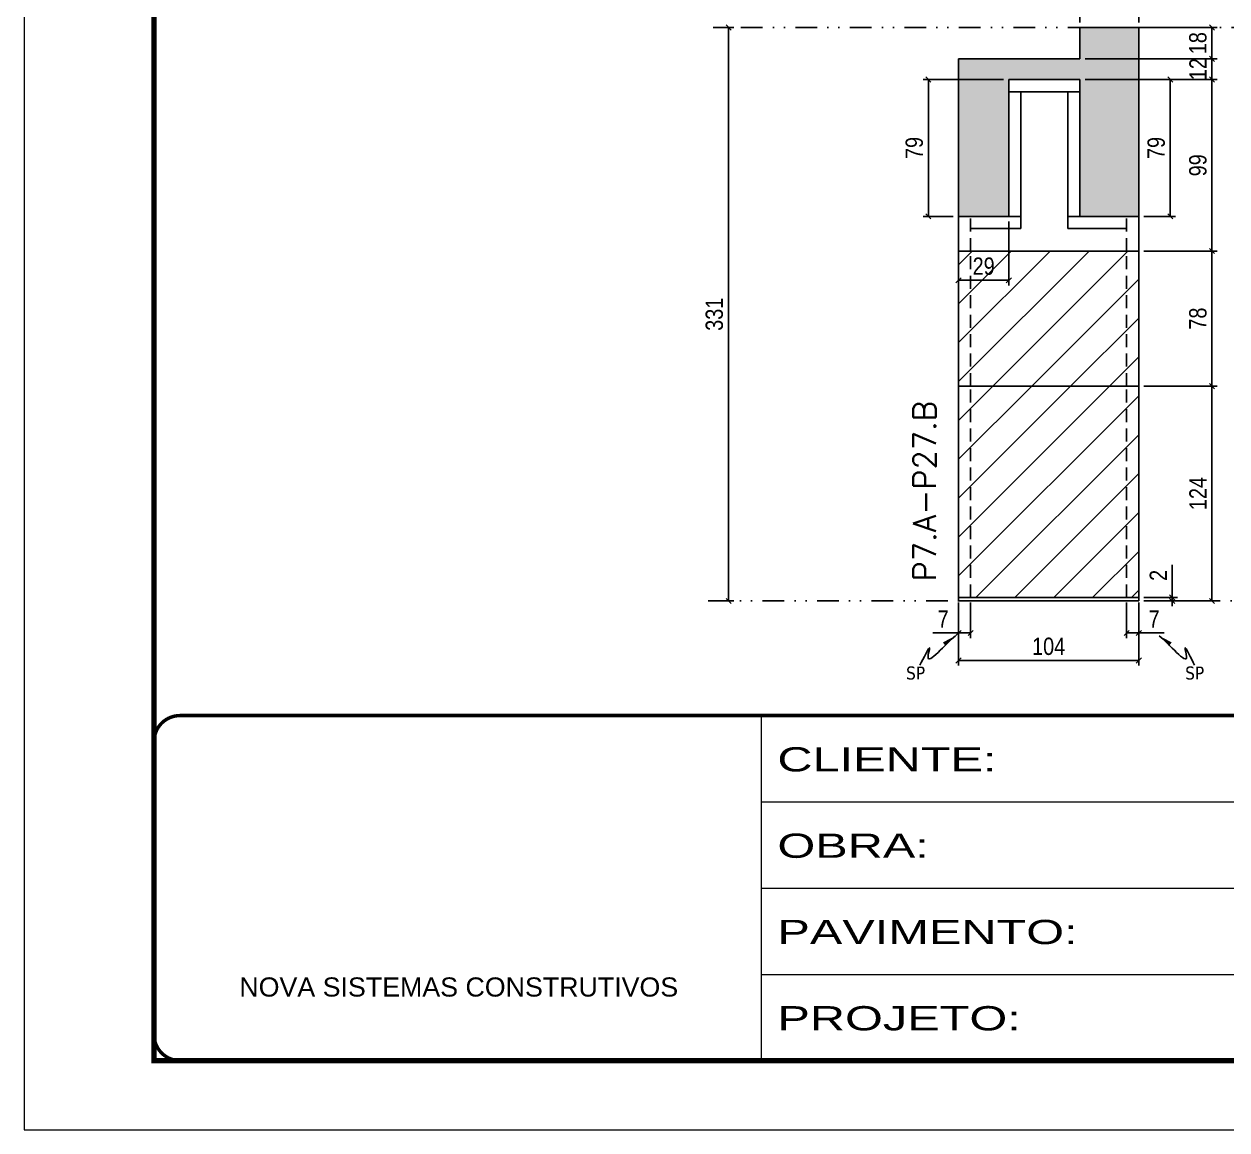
# Model space of a CAD drawing. Extents: x 808 to 7089, y -98 to 17032.
# Drawn here: x 808 to 1502, y 13685 to 14324 of the extents above; entities that cross this region are included whole.
import ezdxf

# ---------------------------------------------------------------- set-up
doc = ezdxf.new("R2010")
doc.units = 0
for name, pattern in [('CONTINUO', [0]), ('DASHED', [0.75, 0.5, -0.25]), ('DIVIDE2', [0.625, 0.25, -0.125, 0, -0.125, 0, -0.125]), ('HIDDEN', [0.375, 0.25, -0.125])]:
    doc.linetypes.add(name, pattern=pattern)
for name, color, linetype in [('COTA', 241, 'Continuous'), ('Nível', 160, 'Continuous'), ('Painéis', 200, 'Continuous'), ('SARR_2.2x7', 40, 'Continuous'), ('Sarrafo de Pressão', 42, 'HIDDEN'), ('texto', 7, 'Continuous')]:
    doc.layers.add(name, color=color, linetype=linetype)
for name, color, linetype, lineweight in [('Folhas', 255, 'Continuous', 9), ('REAPROVEITAMENTO', 251, 'Continuous', 9), ('SARRAFO DE PRESSAO', 251, 'DASHED', 9), ('Texto Seção', 7, 'Continuous', 15)]:
    doc.layers.add(name, color=color, linetype=linetype, lineweight=lineweight)
doc.styles.add('ARIAL', font='arial.ttf')
doc.styles.add('COTA TECNICA', font='techl___.ttf', dxfattribs={"height": 10})
doc.styles.add('COTA TECNICA-50', font='techl___.ttf', dxfattribs={"height": 10})
doc.styles.add('REGUA-120', font='ROMANS.shx', dxfattribs={"height": 15})
doc.styles.get("Standard").update_dxf_attribs({"font": 'arial.ttf'})
doc.styles.add('Tecnologia', font='')
doc.styles.get('Tecnologia').set_extended_font_data('Forgotten Futurist')
doc.dimstyles.new('COTA PAINEL-50', dxfattribs={"dimtxt": 10, "dimasz": 3, "dimexe": 3, "dimexo": 3, "dimgap": 3, "dimtad": 1, "dimdec": 1, "dimzin": 12, "dimdsep": 46, "dimtxsty": 'COTA TECNICA-50', "dimblk1": 'OBLIQUE', "dimblk2": 'OBLIQUE', "dimsah": 1, "dimcen": 0.9, "dimclrd": 4, "dimclre": 4, "dimclrt": 240, "dimadec": 1, "dimazin": 3, "dimtfac": 1, "dimtdec": 1, "dimtmove": 0, "dimatfit": 3, "dimfxl": 1, "dimtolj": 1, "dimtzin": 12, "dimarcsym": 0})
doc.dimstyles.new('PAINEL', dxfattribs={"dimtxt": 10, "dimasz": 3, "dimexe": 3, "dimexo": 3, "dimgap": 3, "dimtad": 1, "dimdec": 1, "dimzin": 12, "dimdsep": 46, "dimtxsty": 'COTA TECNICA', "dimblk1": 'OBLIQUE', "dimblk2": 'OBLIQUE', "dimsah": 1, "dimcen": 0.9, "dimclrd": 4, "dimclre": 4, "dimclrt": 240, "dimadec": 1, "dimazin": 3, "dimtfac": 1, "dimtdec": 1, "dimtmove": 0, "dimatfit": 3, "dimfxl": 1, "dimtolj": 1, "dimtzin": 12, "dimarcsym": 0})
doc.dimstyles.get("Standard").update_dxf_attribs({"dimtxt": 0.18, "dimasz": 0.18, "dimexe": 0.18, "dimexo": 0.0625, "dimgap": 0.09, "dimtad": 0, "dimtih": 1, "dimtoh": 1, "dimdec": 4, "dimzin": 0, "dimdsep": 46, "dimtxsty": 'Standard', "dimcen": 0.09, "dimadec": 0, "dimazin": 0, "dimtfac": 1, "dimtdec": 4, "dimtofl": 0, "dimtmove": 0, "dimatfit": 3, "dimfxl": 1, "dimtolj": 1, "dimtzin": 0, "dimarcsym": 0})
pattern_1 = [(45, (-3479.116, -1148.575), (-11.22532, 11.22532), [])]

# ---------------------------------------------------------------- blocks, each defined once
blk = doc.blocks.new('9999999999')
at = {"color": 30, "linetype": 'CONTINUO'}
for p, q in [((98564.56, 34230.21), (98564.56, 34429.45)), ((98564.56, 34379.64), (99583.98, 34379.64)), ((98564.56, 34329.83), (99487.98, 34329.83)), ((98564.56, 34280.02), (99487.98, 34280.02))]:
    blk.add_line(p, q, dxfattribs=at)
at = {"color": 30, "linetype": 'CONTINUO', "const_width": 2}
blk.add_lwpolyline([(99583.98, 34230.21), (99583.98, 34414.45, 0.414214), (99568.98, 34429.45), (98228.98, 34429.45, 0.414214), (98213.98, 34414.45), (98213.98, 34245.21, 0.414214), (98228.98, 34230.21), (99583.98, 34230.21)], format="xyb", dxfattribs=at)
at = {"layer": 'Folhas'}
blk.add_lwpolyline([(98138.98, 34190.21), (99623.98, 34190.21), (99623.98, 35240.21), (98138.98, 35240.21)], close=True, dxfattribs=at)
at = {"layer": 'Folhas', "color": 30, "const_width": 3}
blk.add_lwpolyline([(98213.98, 34230.21), (99583.98, 34230.21), (99583.98, 35200.21), (98213.98, 35200.21)], close=True, dxfattribs=at)
at = {"color": 7, "linetype": 'Continuous', "ltscale": 5, "style": 'ARIAL'}
blk.add_text('NOVA SISTEMAS CONSTRUTIVOS', height=11.0592, dxfattribs=at).set_placement((98263.19, 34267.21))
at = {"layer": 'Folhas', "color": 7, "style": 'Tecnologia', "width": 1.5}
for s, p in [('CLIENTE:', (98573.65, 34397.17)), ('OBRA:', (98573.65, 34347.31)), ('PAVIMENTO:', (98573.65, 34297.5)), ('PROJETO:', (98573.65, 34247.69))]:
    blk.add_text(s, height=14, dxfattribs=at).set_placement(p)
blk = doc.blocks.new('_Oblique')
at = {"color": 0, "linetype": 'ByBlock', "lineweight": -2}
blk.add_line((-0.5, -0.5), (0.5, 0.5), dxfattribs=at)
blk = doc.blocks.new('*D183')
at = {"layer": 'COTA', "color": 4, "lineweight": -2, "transparency": 16777216}
for p, q in [((1205.84, 14321.74), (1217.69, 14321.74)), ((1214.69, 13990.74), (1214.69, 14321.74)), ((1205.84, 13990.74), (1217.69, 13990.74))]:
    blk.add_line(p, q, dxfattribs=at)
at = {"layer": 'Defpoints', "color": 0, "transparency": 16777216}
for p in [(1202.84, 14321.74), (1214.69, 14321.74), (1202.84, 13990.74)]:
    blk.add_point(p, dxfattribs=at)
at = {"layer": 'COTA', "color": 4, "lineweight": -2, "transparency": 16777216, "xscale": 3, "yscale": 3, "zscale": 3}
for p, rotation in [((1214.69, 14321.74), 90), ((1214.69, 13990.74), 270)]:
    blk.add_blockref('_Oblique', p, dxfattribs=dict(at, rotation=rotation))
at = {"layer": 'COTA', "color": 240, "transparency": 16777216, "insert": (1206.47, 14156.24), "char_height": 10, "attachment_point": 5, "rotation": 90, "style": 'COTA TECNICA-50'}
blk.add_mtext('\\A1;331', dxfattribs=at)
blk = doc.blocks.new('*D157')
at = {"layer": 'COTA', "color": 4, "lineweight": -2, "transparency": 16777216}
for p, q in [((1347.34, 13989.74), (1347.34, 13953.38)), ((1451.34, 13989.74), (1451.34, 13953.38)), ((1451.34, 13956.38), (1347.34, 13956.38))]:
    blk.add_line(p, q, dxfattribs=at)
at = {"layer": 'Defpoints', "color": 0, "transparency": 16777216}
for p in [(1347.34, 13992.74), (1451.34, 13992.74), (1347.34, 13956.38)]:
    blk.add_point(p, dxfattribs=at)
at = {"layer": 'COTA', "color": 4, "lineweight": -2, "transparency": 16777216, "xscale": 3, "yscale": 3, "zscale": 3, "rotation": 180}
blk.add_blockref('_Oblique', (1347.34, 13956.38), dxfattribs=at)
at = {"layer": 'COTA', "color": 4, "lineweight": -2, "transparency": 16777216, "xscale": 3, "yscale": 3, "zscale": 3}
blk.add_blockref('_Oblique', (1451.34, 13956.38), dxfattribs=at)
at = {"layer": 'COTA', "color": 240, "transparency": 16777216, "insert": (1399.34, 13964.48), "char_height": 10, "attachment_point": 5, "style": 'COTA TECNICA'}
blk.add_mtext('\\A1;104', dxfattribs=at)
blk = doc.blocks.new('*D158')
at = {"layer": 'COTA', "color": 4, "lineweight": -2, "transparency": 16777216}
for p, q in [((1444.34, 13989.74), (1444.34, 13969.23)), ((1451.34, 13987.74), (1451.34, 13969.23)), ((1444.34, 13972.23), (1451.34, 13972.23)), ((1451.34, 13972.23), (1466.07, 13972.23))]:
    blk.add_line(p, q, dxfattribs=at)
at = {"layer": 'Defpoints', "color": 0, "transparency": 16777216}
for p in [(1444.34, 13992.74), (1451.34, 13990.74), (1451.34, 13972.23)]:
    blk.add_point(p, dxfattribs=at)
at = {"layer": 'COTA', "color": 4, "lineweight": -2, "transparency": 16777216, "xscale": 3, "yscale": 3, "zscale": 3, "rotation": 180}
blk.add_blockref('_Oblique', (1444.34, 13972.23), dxfattribs=at)
at = {"layer": 'COTA', "color": 4, "lineweight": -2, "transparency": 16777216, "xscale": 3, "yscale": 3, "zscale": 3}
blk.add_blockref('_Oblique', (1451.34, 13972.23), dxfattribs=at)
at = {"layer": 'COTA', "color": 240, "transparency": 16777216, "insert": (1460.21, 13980.3), "char_height": 10, "attachment_point": 5, "style": 'COTA TECNICA-50'}
blk.add_mtext('\\A1;7', dxfattribs=at)
blk = doc.blocks.new('*D159')
at = {"layer": 'COTA', "color": 4, "lineweight": -2, "transparency": 16777216}
for p, q in [((1347.34, 13987.74), (1347.34, 13969.23)), ((1354.34, 13989.74), (1354.34, 13969.23)), ((1347.34, 13972.23), (1332.61, 13972.23)), ((1354.34, 13972.23), (1347.34, 13972.23))]:
    blk.add_line(p, q, dxfattribs=at)
at = {"layer": 'Defpoints', "color": 0, "transparency": 16777216}
for p in [(1354.34, 13992.74), (1347.34, 13990.74), (1347.34, 13972.23)]:
    blk.add_point(p, dxfattribs=at)
at = {"layer": 'COTA', "color": 4, "lineweight": -2, "transparency": 16777216, "xscale": 3, "yscale": 3, "zscale": 3, "rotation": 180}
blk.add_blockref('_Oblique', (1347.34, 13972.23), dxfattribs=at)
at = {"layer": 'COTA', "color": 4, "lineweight": -2, "transparency": 16777216, "xscale": 3, "yscale": 3, "zscale": 3}
blk.add_blockref('_Oblique', (1354.34, 13972.23), dxfattribs=at)
at = {"layer": 'COTA', "color": 240, "transparency": 16777216, "insert": (1338.47, 13980.3), "char_height": 10, "attachment_point": 5, "style": 'COTA TECNICA-50'}
blk.add_mtext('\\A1;7', dxfattribs=at)
blk = doc.blocks.new('*D160')
at = {"layer": 'COTA', "color": 4, "linetype": 'ByBlock', "lineweight": -2, "transparency": 16777216}
for p, q in [((1454.34, 14114.74), (1496.57, 14114.74)), ((1493.57, 13990.74), (1493.57, 14114.74)), ((1454.34, 13990.74), (1496.57, 13990.74))]:
    blk.add_line(p, q, dxfattribs=at)
at = {"layer": 'Defpoints', "color": 0, "linetype": 'ByBlock', "transparency": 16777216}
for p in [(1451.34, 14114.74), (1493.57, 14114.74), (1451.34, 13990.74)]:
    blk.add_point(p, dxfattribs=at)
at = {"layer": 'COTA', "color": 4, "linetype": 'ByBlock', "lineweight": -2, "transparency": 16777216, "xscale": 3, "yscale": 3, "zscale": 3}
for p, rotation in [((1493.57, 14114.74), 90), ((1493.57, 13990.74), 270)]:
    blk.add_blockref('_Oblique', p, dxfattribs=dict(at, rotation=rotation))
at = {"layer": 'COTA', "color": 240, "linetype": 'ByBlock', "transparency": 16777216, "insert": (1485.5, 14052.74), "char_height": 10, "attachment_point": 5, "rotation": 90, "style": 'COTA TECNICA'}
blk.add_mtext('\\A1;124', dxfattribs=at)
blk = doc.blocks.new('*D161')
at = {"layer": 'COTA', "color": 4, "lineweight": -2, "transparency": 16777216}
for p, q in [((1470.6, 13992.74), (1470.6, 14011.54)), ((1454.34, 13992.74), (1473.6, 13992.74)), ((1470.6, 13990.74), (1470.6, 13992.74)), ((1454.34, 13990.74), (1473.6, 13990.74)), ((1470.6, 13990.74), (1470.6, 13987.74))]:
    blk.add_line(p, q, dxfattribs=at)
at = {"layer": 'Defpoints', "color": 0, "transparency": 16777216}
for p in [(1451.34, 13992.74), (1451.34, 13990.74), (1470.6, 13990.74)]:
    blk.add_point(p, dxfattribs=at)
at = {"layer": 'COTA', "color": 4, "lineweight": -2, "transparency": 16777216, "xscale": 3, "yscale": 3, "zscale": 3}
for p, rotation in [((1470.6, 13992.74), 270), ((1470.6, 13990.74), 90)]:
    blk.add_blockref('_Oblique', p, dxfattribs=dict(at, rotation=rotation))
at = {"layer": 'COTA', "color": 240, "transparency": 16777216, "insert": (1462.6, 14005.49), "char_height": 10, "attachment_point": 5, "rotation": 90, "style": 'COTA TECNICA-50'}
blk.add_mtext('\\A1;2', dxfattribs=at)
blk = doc.blocks.new('*D162')
at = {"layer": 'COTA', "color": 4, "lineweight": -2, "transparency": 16777216}
for p, q in [((1454.34, 14192.74), (1496.57, 14192.74)), ((1493.57, 14192.74), (1493.57, 14114.74)), ((1454.34, 14114.74), (1496.57, 14114.74))]:
    blk.add_line(p, q, dxfattribs=at)
at = {"layer": 'Defpoints', "color": 0, "transparency": 16777216}
for p in [(1451.34, 14192.74), (1451.34, 14114.74), (1493.57, 14114.74)]:
    blk.add_point(p, dxfattribs=at)
at = {"layer": 'COTA', "color": 4, "lineweight": -2, "transparency": 16777216, "xscale": 3, "yscale": 3, "zscale": 3}
for p, rotation in [((1493.57, 14192.74), 90), ((1493.57, 14114.74), 270)]:
    blk.add_blockref('_Oblique', p, dxfattribs=dict(at, rotation=rotation))
at = {"layer": 'COTA', "color": 240, "transparency": 16777216, "insert": (1485.48, 14153.74), "char_height": 10, "attachment_point": 5, "rotation": 90, "style": 'COTA TECNICA'}
blk.add_mtext('\\A1;78', dxfattribs=at)
blk = doc.blocks.new('*D166')
at = {"layer": 'COTA', "color": 4, "lineweight": -2, "transparency": 16777216}
for p, q in [((1420.34, 14291.74), (1496.57, 14291.74)), ((1493.57, 14291.74), (1493.57, 14192.74)), ((1454.34, 14192.74), (1496.57, 14192.74))]:
    blk.add_line(p, q, dxfattribs=at)
at = {"layer": 'Defpoints', "color": 0, "transparency": 16777216}
for p in [(1417.34, 14291.74), (1451.34, 14192.74), (1493.57, 14192.74)]:
    blk.add_point(p, dxfattribs=at)
at = {"layer": 'COTA', "color": 4, "lineweight": -2, "transparency": 16777216, "xscale": 3, "yscale": 3, "zscale": 3}
for p, rotation in [((1493.57, 14291.74), 90), ((1493.57, 14192.74), 270)]:
    blk.add_blockref('_Oblique', p, dxfattribs=dict(at, rotation=rotation))
at = {"layer": 'COTA', "color": 240, "transparency": 16777216, "insert": (1485.48, 14242.24), "char_height": 10, "attachment_point": 5, "rotation": 90, "style": 'COTA TECNICA'}
blk.add_mtext('\\A1;99', dxfattribs=at)
blk = doc.blocks.new('*D184')
at = {"layer": 'COTA', "color": 4, "lineweight": -2, "transparency": 16777216}
for p, q in [((1420.34, 14291.74), (1472.52, 14291.74)), ((1469.52, 14291.74), (1469.52, 14212.74)), ((1454.34, 14212.74), (1472.52, 14212.74))]:
    blk.add_line(p, q, dxfattribs=at)
at = {"layer": 'Defpoints', "color": 0, "transparency": 16777216}
for p in [(1417.34, 14291.74), (1451.34, 14212.74), (1469.52, 14212.74)]:
    blk.add_point(p, dxfattribs=at)
at = {"layer": 'COTA', "color": 4, "lineweight": -2, "transparency": 16777216, "xscale": 3, "yscale": 3, "zscale": 3}
for p, rotation in [((1469.52, 14291.74), 90), ((1469.52, 14212.74), 270)]:
    blk.add_blockref('_Oblique', p, dxfattribs=dict(at, rotation=rotation))
at = {"layer": 'COTA', "color": 240, "transparency": 16777216, "insert": (1461.42, 14252.24), "char_height": 10, "attachment_point": 5, "rotation": 90, "style": 'COTA TECNICA'}
blk.add_mtext('\\A1;79', dxfattribs=at)
blk = doc.blocks.new('*D185')
at = {"layer": 'COTA', "color": 4, "lineweight": -2, "transparency": 16777216}
for p, q in [((1420.34, 14303.74), (1496.57, 14303.74)), ((1493.57, 14291.74), (1493.57, 14303.74)), ((1420.34, 14291.74), (1496.57, 14291.74))]:
    blk.add_line(p, q, dxfattribs=at)
at = {"layer": 'Defpoints', "color": 0, "transparency": 16777216}
for p in [(1417.34, 14303.74), (1493.57, 14303.74), (1417.34, 14291.74)]:
    blk.add_point(p, dxfattribs=at)
at = {"layer": 'COTA', "color": 4, "lineweight": -2, "transparency": 16777216, "xscale": 3, "yscale": 3, "zscale": 3}
for p, rotation in [((1493.57, 14303.74), 90), ((1493.57, 14291.74), 270)]:
    blk.add_blockref('_Oblique', p, dxfattribs=dict(at, rotation=rotation))
at = {"layer": 'COTA', "color": 240, "transparency": 16777216, "insert": (1485.51, 14297.74), "char_height": 10, "attachment_point": 5, "rotation": 90, "style": 'COTA TECNICA'}
blk.add_mtext('\\A1;12', dxfattribs=at)
blk = doc.blocks.new('*D167')
at = {"layer": 'COTA', "color": 4, "lineweight": -2, "transparency": 16777216}
for p, q in [((1454.34, 14321.74), (1496.57, 14321.74)), ((1493.57, 14303.74), (1493.57, 14321.74)), ((1454.34, 14303.74), (1496.57, 14303.74))]:
    blk.add_line(p, q, dxfattribs=at)
at = {"layer": 'Defpoints', "color": 0, "transparency": 16777216}
for p in [(1451.34, 14321.74), (1493.57, 14321.74), (1451.34, 14303.74)]:
    blk.add_point(p, dxfattribs=at)
at = {"layer": 'COTA', "color": 4, "lineweight": -2, "transparency": 16777216, "xscale": 3, "yscale": 3, "zscale": 3}
for p, rotation in [((1493.57, 14321.74), 90), ((1493.57, 14303.74), 270)]:
    blk.add_blockref('_Oblique', p, dxfattribs=dict(at, rotation=rotation))
at = {"layer": 'COTA', "color": 240, "transparency": 16777216, "insert": (1485.48, 14312.74), "char_height": 10, "attachment_point": 5, "rotation": 90, "style": 'COTA TECNICA'}
blk.add_mtext('\\A1;18', dxfattribs=at)
blk = doc.blocks.new('*D186')
at = {"layer": 'COTA', "color": 4, "lineweight": -2, "transparency": 16777216}
for p, q in [((1373.34, 14291.74), (1326.95, 14291.74)), ((1329.95, 14291.74), (1329.95, 14212.74)), ((1344.34, 14212.74), (1326.95, 14212.74))]:
    blk.add_line(p, q, dxfattribs=at)
at = {"layer": 'Defpoints', "color": 0, "transparency": 16777216}
for p in [(1376.34, 14291.74), (1329.95, 14212.74), (1347.34, 14212.74)]:
    blk.add_point(p, dxfattribs=at)
at = {"layer": 'COTA', "color": 4, "lineweight": -2, "transparency": 16777216, "xscale": 3, "yscale": 3, "zscale": 3}
for p, rotation in [((1329.95, 14291.74), 90), ((1329.95, 14212.74), 270)]:
    blk.add_blockref('_Oblique', p, dxfattribs=dict(at, rotation=rotation))
at = {"layer": 'COTA', "color": 240, "transparency": 16777216, "insert": (1321.85, 14252.24), "char_height": 10, "attachment_point": 5, "rotation": 90, "style": 'COTA TECNICA'}
blk.add_mtext('\\A1;79', dxfattribs=at)
blk = doc.blocks.new('*D177')
at = {"layer": 'COTA', "color": 4, "lineweight": -2, "transparency": 16777216}
for p, q in [((1347.34, 14209.74), (1347.34, 14172.85)), ((1376.34, 14209.74), (1376.34, 14172.85)), ((1376.34, 14175.85), (1347.34, 14175.85))]:
    blk.add_line(p, q, dxfattribs=at)
at = {"layer": 'Defpoints', "color": 0, "transparency": 16777216}
for p in [(1347.34, 14212.74), (1376.34, 14212.74), (1347.34, 14175.85)]:
    blk.add_point(p, dxfattribs=at)
at = {"layer": 'COTA', "color": 4, "lineweight": -2, "transparency": 16777216, "xscale": 3, "yscale": 3, "zscale": 3, "rotation": 180}
blk.add_blockref('_Oblique', (1347.34, 14175.85), dxfattribs=at)
at = {"layer": 'COTA', "color": 4, "lineweight": -2, "transparency": 16777216, "xscale": 3, "yscale": 3, "zscale": 3}
blk.add_blockref('_Oblique', (1376.34, 14175.85), dxfattribs=at)
at = {"layer": 'COTA', "color": 240, "transparency": 16777216, "insert": (1361.84, 14183.94), "char_height": 10, "attachment_point": 5, "style": 'COTA TECNICA'}
blk.add_mtext('\\A1;29', dxfattribs=at)
blk = doc.blocks.new('*D178')
at = {"layer": 'COTA', "color": 4, "lineweight": -2, "transparency": 16777216}
for p, q in [((1417.34, 14324.74), (1417.34, 14345.17)), ((1417.34, 14342.17), (1451.34, 14342.17)), ((1451.34, 14324.74), (1451.34, 14345.17))]:
    blk.add_line(p, q, dxfattribs=at)
at = {"layer": 'Defpoints', "color": 0, "transparency": 16777216}
for p in [(1451.34, 14342.17), (1417.34, 14321.74), (1451.34, 14321.74)]:
    blk.add_point(p, dxfattribs=at)
at = {"layer": 'COTA', "color": 4, "lineweight": -2, "transparency": 16777216, "xscale": 3, "yscale": 3, "zscale": 3, "rotation": 180}
blk.add_blockref('_Oblique', (1417.34, 14342.17), dxfattribs=at)
at = {"layer": 'COTA', "color": 4, "lineweight": -2, "transparency": 16777216, "xscale": 3, "yscale": 3, "zscale": 3}
blk.add_blockref('_Oblique', (1451.34, 14342.17), dxfattribs=at)
at = {"layer": 'COTA', "color": 240, "transparency": 16777216, "insert": (1434.34, 14350.39), "char_height": 10, "attachment_point": 5, "style": 'COTA TECNICA'}
blk.add_mtext('\\A1;34', dxfattribs=at)

msp = doc.modelspace()

# ---------------------------------------------------------------- hatches: boundary and pattern name
at = {"layer": 'COTA', "linetype": 'ByBlock'}
h = msp.add_hatch(dxfattribs=at)
h.set_pattern_fill('AR-CONC', color=256, scale=0.03)
h.set_pattern_definition([(50, (-1621.506, -20), (5.4655401, -0.4781726), [0.5715, -6.2865]), (355, (-1621.506, -20), (-1.0573026, 5.7317054), [0.4572, -5.0292175]), (100.451445, (-1621.0505, -20.04), (4.4082374, 5.2535326), [0.4857003, -5.3427073]), (46.1842, (-1621.506, -18.476), (8.1323712, -1.2612698), [0.85725, -9.42975]), (96.63556, (-1620.828, -18.581), (7.122124, 7.4227837), [0.7285507, -8.0140682]), (351.18415, (-1621.506, -18.476), (7.122124, 7.4227837), [0.685799, -7.543792]), (21, (-1620.744, -18.857), (4.5484317, -3.067956), [0.5715, -6.2865]), (326, (-1620.744, -18.857), (1.8540609, 5.525639), [0.4572, -5.0292]), (71.451445, (-1620.365, -19.1127), (6.4024926, 2.457683), [0.4857003, -5.3426981]), (37.5, (-1621.506, -20), (0.0926581, 2.53665117), [0, -4.96824, 0, -5.1054, 0, -5.04825]), (7.5, (-1621.506, -20), (2.0045899, 3.00541724), [0, -2.91084, 0, -4.85394, 0, -1.92405]), (327.5, (-1623.2052, -20), (4.06771786, -0.17186232), [0, -1.905, 0, -5.9436, 0, -7.8867]), (317.5, (-1623.9672, -20), (4.4438754, 0.7627947), [0, -2.4765, 0, -3.94716, 0, -5.6007])])
h.paths.add_polyline_path([(1451.34, 14321.74), (1417.34, 14321.74), (1417.34, 14303.74), (1347.34, 14303.74), (1347.34, 14212.74), (1376.34, 14212.74), (1376.34, 14291.74), (1417.34, 14291.74), (1417.34, 14212.74), (1451.34, 14212.74)])
at = {"layer": 'REAPROVEITAMENTO'}
h = msp.add_hatch(dxfattribs=at)
h.set_pattern_fill('ANSI31', color=256, scale=5)
h.set_pattern_definition(pattern_1)
h.paths.add_polyline_path([(1451.34, 14192.74), (1347.34, 14192.74), (1347.34, 14114.74), (1451.34, 14114.74)])
h = msp.add_hatch(dxfattribs=at)
h.set_pattern_fill('ANSI31', color=256, scale=5)
h.set_pattern_definition(pattern_1)
h.paths.add_polyline_path([(1451.34, 14114.74), (1347.34, 14114.74), (1347.34, 13992.74), (1451.34, 13992.74)])

# ---------------------------------------------------------------- linework, layer by layer
at = {"layer": 'COTA', "linetype": 'ByBlock'}
for p, q in [((1417.34, 14303.74), (1417.34, 14321.74)), ((1451.34, 14321.74), (1417.34, 14321.74)), ((1451.34, 14212.74), (1451.34, 14321.74)), ((1347.34, 14212.74), (1347.34, 14303.74)), ((1417.34, 14303.74), (1347.34, 14303.74)), ((1347.34, 14212.74), (1347.34, 14212.74))]:
    msp.add_line(p, q, dxfattribs=at)
at = {"layer": 'Nível', "color": 4, "linetype": 'DIVIDE2', "ltscale": 50}
for p, q in [((1221.79, 14321.74), (2272.12, 14321.74)), ((1202.84, 13990.74), (2253.17, 13990.74))]:
    msp.add_line(p, q, dxfattribs=at)
at = {"layer": 'Painéis'}
for p, q in [((1376.34, 14291.74), (1417.34, 14291.74)), ((1376.34, 14291.74), (1376.34, 14212.74)), ((1417.34, 14291.74), (1417.34, 14212.74)), ((1347.34, 14212.74), (1347.34, 14114.74)), ((1376.34, 14212.74), (1347.34, 14212.74)), ((1417.34, 14212.74), (1451.34, 14212.74)), ((1451.34, 14114.74), (1451.34, 14212.74)), ((1347.34, 14192.74), (1451.34, 14192.74)), ((1347.34, 14192.74), (1451.34, 14192.74))]:
    msp.add_line(p, q, dxfattribs=at)
for points in [[(1451.34, 14114.74), (1347.34, 14114.74), (1347.34, 13992.74), (1451.34, 13992.74)], [(1451.34, 13990.74), (1347.34, 13990.74), (1347.34, 13992.74), (1451.34, 13992.74)]]:
    msp.add_lwpolyline(points, close=True, dxfattribs=at)
at = {"layer": 'SARR_2.2x7'}
for p, q in [((1376.34, 14284.74), (1417.34, 14284.74)), ((1383.34, 14212.74), (1383.34, 14284.74)), ((1410.34, 14212.74), (1410.34, 14284.74)), ((1383.34, 14212.74), (1376.34, 14212.74)), ((1383.34, 14212.74), (1383.34, 14205.74)), ((1410.34, 14212.74), (1417.34, 14212.74)), ((1410.34, 14212.74), (1410.34, 14205.74)), ((1383.34, 14205.74), (1354.34, 14205.74)), ((1410.34, 14205.74), (1444.34, 14205.74))]:
    msp.add_line(p, q, dxfattribs=at)
at = {"layer": 'Sarrafo de Pressão', "ltscale": 30}
for p, q in [((1354.34, 14192.74), (1354.34, 14212.74)), ((1444.34, 14192.74), (1444.34, 14212.74)), ((1354.34, 14114.74), (1354.34, 14192.74)), ((1444.34, 14114.74), (1444.34, 14192.74)), ((1354.34, 13992.74), (1354.34, 14114.74)), ((1444.34, 13992.74), (1444.34, 14114.74))]:
    msp.add_line(p, q, dxfattribs=at)

# ---------------------------------------------------------------- block references
at = {"layer": 'SARRAFO DE PRESSAO', "color": 6, "linetype": 'ByBlock'}
msp.add_blockref('9999999999', (-97330.81, -20504.88), dxfattribs=at)

# ---------------------------------------------------------------- texts
at = {"layer": 'texto', "color": 0, "char_height": 7.5, "attachment_point": 5}
for insert in [(1322.56, 13949.06), (1483.59, 13949.06)]:
    msp.add_mtext('{\\fTahoma|b0|i0|c0|p34;\\C4;SP}', dxfattribs=dict(at, insert=insert))
at = {"layer": 'Texto Seção', "insert": (1334.24, 14001.99), "char_height": 13, "width": 285.3299, "attachment_point": 7, "rotation": 90, "style": 'REGUA-120'}
msp.add_mtext('P7.A-P27.B', dxfattribs=at)

# ---------------------------------------------------------------- dimensions: what is measured, and where the dimension line sits
at = {"layer": 'COTA'}
for base, p1, p2, angle, dimstyle, picture, middle in [((1451.34, 14342.17), (1417.34, 14321.74), (1451.34, 14321.74), 180, 'PAINEL', '*D178', (1434.34, 14350.39)), ((1214.69, 14321.74), (1202.84, 13990.74), (1202.84, 14321.74), 90, 'COTA PAINEL-50', '*D183', (1206.47, 14156.24)), ((1493.57, 14321.74), (1451.34, 14303.74), (1451.34, 14321.74), 90, 'PAINEL', '*D167', (1485.48, 14312.74)), ((1329.95, 14212.74), (1376.34, 14291.74), (1347.34, 14212.74), 90, 'PAINEL', '*D186', (1321.85, 14252.24)), ((1493.57, 14192.74), (1417.34, 14291.74), (1451.34, 14192.74), 90, 'PAINEL', '*D166', (1485.48, 14242.24)), ((1469.52, 14212.74), (1417.34, 14291.74), (1451.34, 14212.74), 90, 'PAINEL', '*D184', (1461.42, 14252.24)), ((1347.34, 14175.85), (1376.34, 14212.74), (1347.34, 14212.74), 180, 'PAINEL', '*D177', (1361.84, 14183.94)), ((1493.57, 14114.74), (1451.34, 14192.74), (1451.34, 14114.74), 90, 'PAINEL', '*D162', (1485.48, 14153.74)), ((1347.34, 13972.23), (1354.34, 13992.74), (1347.34, 13990.74), 180, 'COTA PAINEL-50', '*D159', (1338.47, 13980.3))]:
    dim = msp.add_linear_dim(base=base, p1=p1, p2=p2, angle=angle, dimstyle=dimstyle, dxfattribs=at)
    dim.commit()
    dim.dimension.update_dxf_attribs({"geometry": picture, "text_midpoint": middle})
for base, p1, p2, dimstyle, picture, middle in [((1493.57, 14303.74), (1417.34, 14291.74), (1417.34, 14303.74), 'PAINEL', '*D185', (1493.57, 14297.74)), ((1470.6, 13990.74), (1451.34, 13992.74), (1451.34, 13990.74), 'COTA PAINEL-50', '*D161', (1470.6, 14005.49))]:
    dim = msp.add_linear_dim(base=base, p1=p1, p2=p2, angle=90, dimstyle=dimstyle, dxfattribs=at)
    dim.commit()
    dim.dimension.update_dxf_attribs({"geometry": picture, "text_midpoint": middle, "dimtype": 160})
at = {"layer": 'COTA', "linetype": 'ByBlock'}
dim = msp.add_aligned_dim(p1=(1451.34, 13990.74), p2=(1451.34, 14114.74), distance=-42.23, dimstyle='PAINEL', dxfattribs=at)
dim.commit()
dim.dimension.update_dxf_attribs({"geometry": '*D160', "text_midpoint": (1485.5, 14052.74)})
at = {"layer": 'COTA'}
dim = msp.add_linear_dim(base=(1347.34, 13956.38), p1=(1451.34, 13992.74), p2=(1347.34, 13992.74), angle=180, dimstyle='PAINEL', override={"dimarcsym": 2}, dxfattribs=at)
dim.commit()
dim.dimension.update_dxf_attribs({"geometry": '*D157', "text_midpoint": (1399.34, 13964.48)})
dim = msp.add_linear_dim(base=(1451.34, 13972.23), p1=(1444.34, 13992.74), p2=(1451.34, 13990.74), dimstyle='COTA PAINEL-50', dxfattribs=at)
dim.commit()
dim.dimension.update_dxf_attribs({"geometry": '*D158', "text_midpoint": (1460.21, 13980.3)})

# ---------------------------------------------------------------- leaders
at = {"layer": 'COTA', "path_type": 1}
for points in [[(1345.51, 13970.56), (1329.73, 13958.72), (1330.65, 13963.53), (1325.1, 13953.75)], [(1463.17, 13970.56), (1478.95, 13958.72), (1478.03, 13963.53), (1483.58, 13953.75)]]:
    msp.add_leader(points, dimstyle='Standard', override={"dimasz": 8}, dxfattribs=at)

doc.saveas('drawing.dxf')
